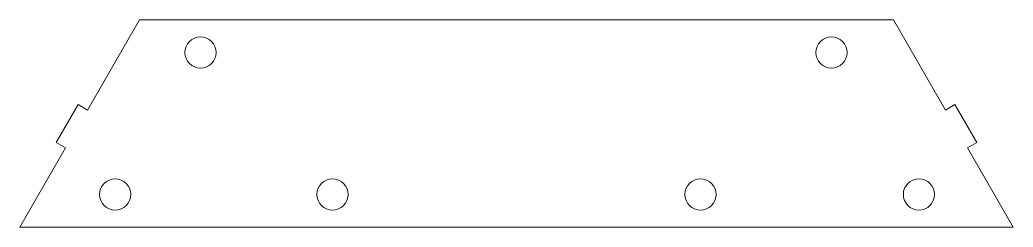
# Model space of a CAD drawing. Header units: inches. Extents: x -2.79 to 2.9, y -0.65 to 0.54.
import ezdxf

# ---------------------------------------------------------------- set-up
doc = ezdxf.new("R2010")
doc.units = ezdxf.units.IN
doc.header["$MEASUREMENT"] = 0

msp = doc.modelspace()

# ---------------------------------------------------------------- linework, layer by layer
at = {"color": 7, "linetype": 'Continuous', "lineweight": 15}
for p, q in [((-2.3991, 0.0238), (-2.1007, 0.5406)), ((2.2187, 0.5406), (-2.1007, 0.5406)), ((2.5171, 0.0238), (2.2187, 0.5406)), ((-2.4532, 0.0551), (-2.5782, -0.1614)), ((-2.4532, 0.0551), (-2.3991, 0.0238)), ((2.5712, 0.0551), (2.5171, 0.0238)), ((2.6962, -0.1614), (2.5712, 0.0551)), ((-2.5782, -0.1614), (-2.5241, -0.1927)), ((2.6962, -0.1614), (2.6421, -0.1927)), ((-2.5241, -0.1927), (-2.7863, -0.6469)), ((2.6421, -0.1927), (2.9043, -0.6469)), ((-2.7863, -0.6469), (2.9043, -0.6469))]:
    msp.add_line(p, q, dxfattribs=at)
for centre in [(-1.7517, 0.3531), (1.8633, 0.3531), (-2.2403, -0.4594), (-0.9953, -0.4594), (1.1133, -0.4594), (2.3647, -0.4594)]:
    msp.add_circle(centre, 0.0894, dxfattribs=at)

doc.saveas('drawing.dxf')
